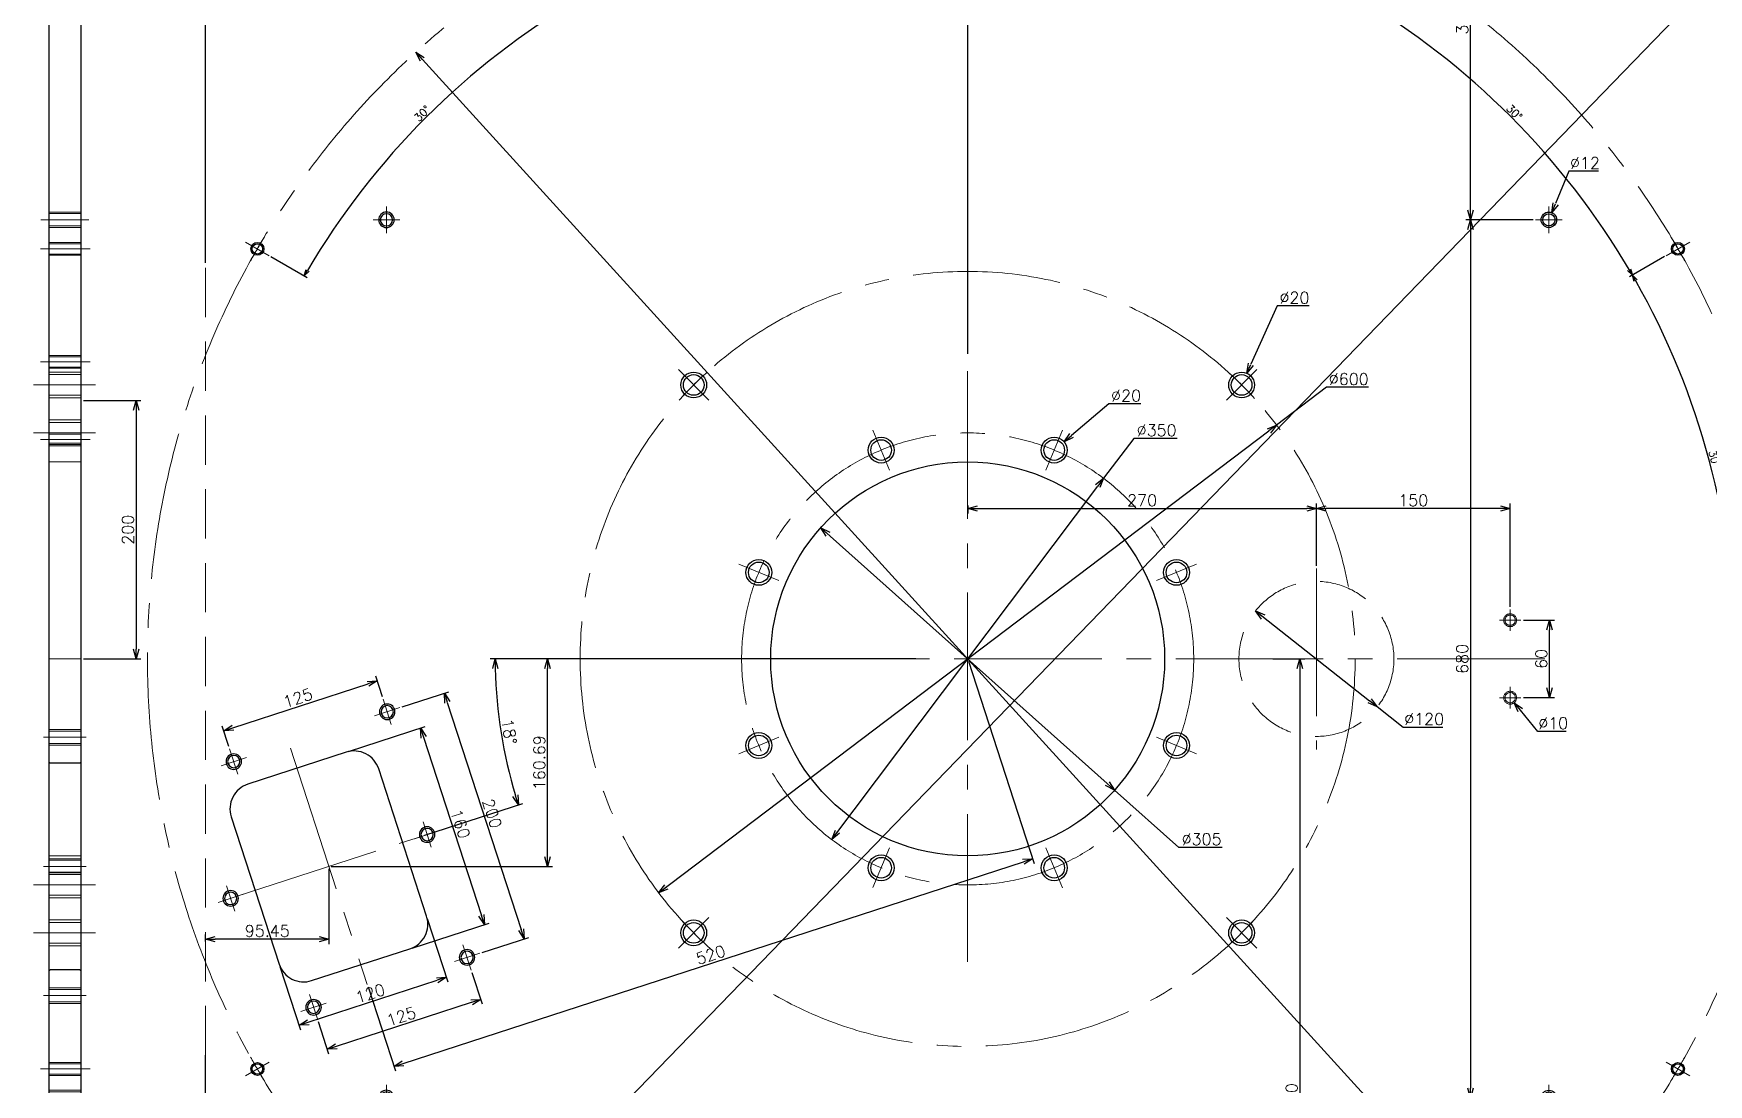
# Model space of a CAD drawing. Header units: millimetres. Extents: x -16130 to 36813, y -8099 to 27484.
# Drawn here: x 34588 to 35885, y 17574 to 18388 of the extents above; entities that cross this region are included whole.
import ezdxf

# ---------------------------------------------------------------- set-up
doc = ezdxf.new("R2010")
doc.units = ezdxf.units.MM
doc.header["$LTSCALE"] = 6
doc.header["$PDMODE"] = 99
doc.header["$PDSIZE"] = 1
doc.linetypes.add('CENTER2', pattern=[28.575, 19.05, -3.175, 3.175, -3.175])
doc.linetypes.add('HIDDEN', pattern=[9.525, 6.35, -3.175])
for name, color, linetype, lineweight in [('04_HIDDEN', 2, 'HIDDEN', 13), ('05_CENTER', 4, 'CENTER2', 13), ('08_DIM', 3, 'Continuous', 13)]:
    doc.layers.add(name, color=color, linetype=linetype, lineweight=lineweight)
doc.layers.add('10_DRAFT', color=8, linetype='Continuous', lineweight=0, plot=False)
doc.styles.add('KSS_TXT', font='txt.shx', dxfattribs={"bigfont": 'extfont2.shx'})
doc.dimstyles.new('KSS_DIM', dxfattribs={"dimtxt": 3, "dimasz": 2.5, "dimexe": 1.25, "dimexo": 0.625, "dimtad": 1, "dimdsep": 46, "dimtxsty": 'KSS_TXT', "dimblk": 'OPEN30', "dimcen": 0, "dimazin": 2, "dimtfac": 0.75, "dimtmove": 0, "dimatfit": 3, "dimldrblk": 'OPEN30', "dimfxl": 1, "dimtolj": 1, "dimarcsym": 0})
doc.dimstyles.new('KSS_DIM$3', dxfattribs={"dimtxt": 3, "dimasz": 2.5, "dimexe": 1.25, "dimexo": 0.625, "dimtad": 1, "dimtih": 1, "dimtoh": 1, "dimdsep": 46, "dimtxsty": 'KSS_TXT', "dimblk": 'OPEN30', "dimcen": 0, "dimazin": 2, "dimtfac": 0.75, "dimtofl": 0, "dimtmove": 0, "dimatfit": 3, "dimldrblk": 'OPEN30', "dimfxl": 1, "dimtolj": 1, "dimarcsym": 0})

# ---------------------------------------------------------------- blocks, each defined once
blk = doc.blocks.new('M12Tz_1_1_1')
at = {"color": 0}
for radius in [6, 4.75]:
    blk.add_circle((0, 0), radius, dxfattribs=at)
at = {"layer": '05_CENTER'}
for p, q in [((10.3, 0), (-10.3, 0)), ((0, -10.3), (0, 10.3))]:
    blk.add_line(p, q, dxfattribs=at)
blk = doc.blocks.new('M10Tz_1_1_1')
at = {"color": 0}
for radius in [5, 4]:
    blk.add_circle((0, 0), radius, dxfattribs=at)
at = {"layer": '05_CENTER'}
for p, q in [((8.3, 0), (-8.3, 0)), ((0, -8.3), (0, 8.3))]:
    blk.add_line(p, q, dxfattribs=at)
blk = doc.blocks.new('A$C20874801_1_1')
at = {"color": 0}
for points in [[(-590, 306.8), (-590, 678), (-588, 680), (588, 680), (590, 678), (590, 590)], [(590, 590), (678, 590), (680, 588), (680, -588), (678, -590), (590, -590)], [(590, -590), (590, -678), (588, -680), (-588, -680), (-590, -678), (-590, -306.8)]]:
    blk.add_lwpolyline(points, dxfattribs=at)
blk.add_lwpolyline([(-507.9, -249.1), (-431.8, -224.4, 0.414214), (-418.9, -199.2), (-456, -85.1, 0.414214), (-481.2, -72.2), (-557.3, -97, 0.414214), (-570.2, -122.2), (-533.1, -236.3, 0.414214)], format="xyb", close=True, dxfattribs=at)
for centre, radius in [((-55.3, 632.6), 5), ((-55.3, 632.6), 4), ((55.3, 632.6), 5), ((55.3, 632.6), 4), ((-317.5, 549.9), 5), ((-317.5, 549.9), 4), ((317.5, 549.9), 5), ((317.5, 549.9), 4), ((-549.9, 317.5), 5), ((-549.9, 317.5), 4), ((549.9, 317.5), 5), ((549.9, 317.5), 4), ((-212.1, 212.1), 10), ((212.1, 212.1), 10), ((-212.1, 212.1), 8), ((212.1, 212.1), 8), ((-67, 161.7), 10), ((-67, 161.7), 8), ((67, 161.7), 10), ((67, 161.7), 8), ((-161.7, 67), 10), ((-161.7, 67), 8), ((161.7, 67), 10), ((161.7, 67), 8), ((635, 0), 5), ((635, 0), 4), ((-161.7, -67), 10), ((-161.7, -67), 8), ((161.7, -67), 10), ((161.7, -67), 8), ((-67, -161.7), 10), ((-67, -161.7), 8), ((67, -161.7), 10), ((67, -161.7), 8), ((-212.1, -212.1), 10), ((-212.1, -212.1), 8), ((212.1, -212.1), 10), ((212.1, -212.1), 8), ((-549.9, -317.5), 5), ((-549.9, -317.5), 4), ((549.9, -317.5), 5), ((549.9, -317.5), 4), ((-317.5, -549.9), 5), ((-317.5, -549.9), 4), ((317.5, -549.9), 5), ((317.5, -549.9), 4), ((-55.3, -632.6), 5), ((-55.3, -632.6), 4), ((55.3, -632.6), 5), ((55.3, -632.6), 4)]:
    blk.add_circle(centre, radius, dxfattribs=at)
blk.add_circle((0, 0), 152.5)
at = {"layer": '04_HIDDEN'}
blk.add_lwpolyline([(-590, -306.8), (-590, 306.8)], dxfattribs=at)
blk.add_circle((270, 0), 60, dxfattribs=at)
at = {"layer": '05_CENTER'}
for p, q in [((-54.4, 622), (-56.3, 643.2)), ((54.4, 622), (56.3, 643.2)), ((-312.2, 540.7), (-322.8, 559.1)), ((312.2, 540.7), (322.8, 559.1)), ((-540.7, 312.2), (-559.1, 322.8)), ((540.7, 312.2), (559.1, 322.8)), ((0, -234.4), (0, 234.4)), ((-200.3, 200.3), (-224, 224)), ((200.3, 200.3), (224, 224)), ((-60.6, 146.2), (-73.4, 177.1)), ((60.6, 146.2), (73.4, 177.1)), ((-146.2, 60.6), (-177.2, 73.4)), ((146.2, 60.6), (177.1, 73.4)), ((270, 70.1), (270, -70.1)), ((446.8, 0), (-234.4, 0)), ((624.4, 0), (645.6, 0)), ((-146.2, -60.6), (-177.2, -73.4)), ((146.2, -60.6), (177.1, -73.4)), ((-524.3, -69.2), (-464.8, -252.2)), ((-567, -184.2), (-422.1, -137.1)), ((-60.6, -146.2), (-73.4, -177.1)), ((60.5, -146.2), (73.4, -177.2)), ((-200.3, -200.3), (-224, -224)), ((200.3, -200.3), (224, -224)), ((-540.7, -312.2), (-559.1, -322.8)), ((540.7, -312.2), (559.1, -322.8)), ((-312.2, -540.7), (-322.8, -559.1)), ((312.2, -540.7), (322.8, -559.1)), ((-54.4, -622), (-56.3, -643.2)), ((54.4, -622), (56.3, -643.2))]:
    blk.add_line(p, q, dxfattribs=at)
blk.add_circle((0, 0), 175, dxfattribs=at)
for centre, radius, start, end in [((0.3, 0), 635, 94.0629, 95.9848), ((-0.3, 0), 635, 84.0152, 85.9371), ((0, 0), 635, 119.0391, 120.9609), ((0, 0), 635, 59.0391, 60.9609), ((0, 0), 635, 149.0391, 150.9609), ((0, 0), 635, 29.0391, 30.9609), ((0, 0), 300, 132.2591, 137.7409), ((0, 0), 300, 42.2591, 47.7409), ((0, 0), 635, 359.0391, 0.9609), ((0, 0), 300, 222.2591, 227.7409), ((0, 0), 300, 312.2591, 317.7409), ((0, 0), 635, 209.0391, 210.9609), ((0, 0), 635, 329.0391, 330.9609), ((0, 0), 635, 239.0391, 240.9609), ((0, 0), 635, 299.0391, 300.9609), ((0.3, 0), 635, 264.0152, 265.9371), ((-0.3, 0), 635, 274.0629, 275.9848)]:
    blk.add_arc(centre, radius, start, end, dxfattribs=at)
at = {"rotation": 180}
blk.add_blockref('M12Tz_1_1_1', (-450, 650), dxfattribs=at)
at = {"xscale": -1}
for p, rotation in [((450, 650), 180), ((650, 450), 180), ((-449.4, -40.9), 17.99942989085299), ((-568.2, -79.5), 17.99942989085299), ((-418.5, -136), 17.99942989085299), ((-570.6, -185.4), 17.99942989085299), ((-387.6, -231.1), 17.99942989085299), ((-506.4, -269.7), 17.99942989085299)]:
    blk.add_blockref('M12Tz_1_1_1', p, dxfattribs=dict(at, rotation=rotation))
for p in [(-450, 340), (-450, -340), (-450, -650)]:
    blk.add_blockref('M12Tz_1_1_1', p, dxfattribs=at)
for p in [(450, 340), (450, -340), (650, -450), (450, -650)]:
    blk.add_blockref('M12Tz_1_1_1', p)
at = {"layer": '04_HIDDEN'}
for p in [(420, 30), (420, -30)]:
    blk.add_blockref('M10Tz_1_1_1', p, dxfattribs=at)
blk = doc.blocks.new('_Open30')
at = {"color": 0, "linetype": 'ByBlock', "lineweight": -2}
for p, q in [((-1, 0.27), (0, 0)), ((0, 0), (-1, -0.27)), ((0, 0), (-1, 0))]:
    blk.add_line(p, q, dxfattribs=at)
blk = doc.blocks.new('*D1840')
at = {"layer": '08_DIM', "color": 0, "lineweight": -2, "transparency": 16777216}
for p, q in [((35271.1, 17903.6), (34941.6, 17903.6)), ((34890.9, 17767), (34966.9, 17791.7))]:
    blk.add_line(p, q, dxfattribs=at)
blk.add_arc((35311.2, 17903.6), 365.8, 181.1748, 196.8247, dxfattribs=at)
at = {"layer": 'Defpoints', "color": 0, "transparency": 16777216}
for p in [(35273, 17903.6), (35311.2, 17903.6), (34947.4, 17865.3), (34889.1, 17766.4), (34744.1, 17719.3)]:
    blk.add_point(p, dxfattribs=at)
at = {"layer": '08_DIM', "color": 0, "lineweight": -2, "transparency": 16777216, "xscale": 7.5, "yscale": 7.5, "zscale": 7.5}
for p, rotation in [((34945.4, 17903.6), 90.58738904245727), ((34963.3, 17790.5), 287.4120408484269)]:
    blk.add_blockref('_Open30', p, dxfattribs=dict(at, rotation=rotation))
at = {"layer": '08_DIM', "color": 0, "transparency": 16777216, "insert": (34956.2, 17847.3), "char_height": 9, "attachment_point": 5, "rotation": 278.9997, "style": 'KSS_TXT'}
blk.add_mtext('\\A1;18%%d', dxfattribs=at)
blk = doc.blocks.new('*D1842')
at = {"layer": '08_DIM', "color": 0, "lineweight": -2, "transparency": 16777216}
for p, q in [((34721.2, 18583.4), (34721.2, 18676)), ((35311.2, 18139.9), (35311.2, 18676)), ((35303.7, 18672.2), (34728.7, 18672.2))]:
    blk.add_line(p, q, dxfattribs=at)
at = {"layer": 'Defpoints', "color": 0, "transparency": 16777216}
for p in [(34721.2, 18672.2), (34721.2, 18581.6), (35311.2, 18138)]:
    blk.add_point(p, dxfattribs=at)
at = {"layer": '08_DIM', "color": 0, "lineweight": -2, "transparency": 16777216, "xscale": 7.5, "yscale": 7.5, "zscale": 7.5, "rotation": 180}
blk.add_blockref('_Open30', (34721.2, 18672.2), dxfattribs=at)
at = {"layer": '08_DIM', "color": 0, "lineweight": -2, "transparency": 16777216, "xscale": 7.5, "yscale": 7.5, "zscale": 7.5}
blk.add_blockref('_Open30', (35311.2, 18672.2), dxfattribs=at)
at = {"layer": '08_DIM', "color": 0, "transparency": 16777216, "insert": (35016.2, 18678.6), "char_height": 9, "attachment_point": 5, "style": 'KSS_TXT'}
blk.add_mtext('\\A1;590', dxfattribs=at)
blk = doc.blocks.new('*D1849')
at = {"layer": '08_DIM', "color": 0, "lineweight": -2, "transparency": 16777216}
for p, q in [((35749, 18553.6), (35696.8, 18553.6)), ((35700.5, 18251.1), (35700.5, 18546.1)), ((35749, 18243.6), (35696.8, 18243.6))]:
    blk.add_line(p, q, dxfattribs=at)
at = {"layer": 'Defpoints', "color": 0, "transparency": 16777216}
for p in [(35700.5, 18553.6), (35750.8, 18553.6), (35750.8, 18243.6)]:
    blk.add_point(p, dxfattribs=at)
at = {"layer": '08_DIM', "color": 0, "lineweight": -2, "transparency": 16777216, "xscale": 7.5, "yscale": 7.5, "zscale": 7.5}
for p, rotation in [((35700.5, 18553.6), 90), ((35700.5, 18243.6), 270)]:
    blk.add_blockref('_Open30', p, dxfattribs=dict(at, rotation=rotation))
at = {"layer": '08_DIM', "color": 0, "transparency": 16777216, "insert": (35694.1, 18398.6), "char_height": 9, "attachment_point": 5, "rotation": 90, "style": 'KSS_TXT'}
blk.add_mtext('\\A1;310', dxfattribs=at)
blk = doc.blocks.new('*D1850')
at = {"layer": '08_DIM', "color": 0, "lineweight": -2, "transparency": 16777216}
for p, q in [((35749, 18243.6), (35696.8, 18243.6)), ((35700.5, 18236.1), (35700.5, 17571.1)), ((35749, 17563.6), (35696.8, 17563.6))]:
    blk.add_line(p, q, dxfattribs=at)
at = {"layer": 'Defpoints', "color": 0, "transparency": 16777216}
for p in [(35750.8, 18243.6), (35700.5, 17563.6), (35750.8, 17563.6)]:
    blk.add_point(p, dxfattribs=at)
at = {"layer": '08_DIM', "color": 0, "lineweight": -2, "transparency": 16777216, "xscale": 7.5, "yscale": 7.5, "zscale": 7.5}
for p, rotation in [((35700.5, 18243.6), 90), ((35700.5, 17563.6), 270)]:
    blk.add_blockref('_Open30', p, dxfattribs=dict(at, rotation=rotation))
at = {"layer": '08_DIM', "color": 0, "transparency": 16777216, "insert": (35694.1, 17903.6), "char_height": 9, "attachment_point": 5, "rotation": 90, "style": 'KSS_TXT'}
blk.add_mtext('\\A1;680', dxfattribs=at)
blk = doc.blocks.new('*D1852')
at = {"layer": '08_DIM', "color": 0, "lineweight": -2, "transparency": 16777216}
for p, q in [((35547.5, 17903.6), (35572.2, 17903.6)), ((35568.4, 17896.1), (35568.4, 17231.1)), ((35547.5, 17223.6), (35572.2, 17223.6))]:
    blk.add_line(p, q, dxfattribs=at)
at = {"layer": 'Defpoints', "color": 0, "transparency": 16777216}
for p in [(35545.6, 17903.6), (35545.6, 17223.6), (35568.4, 17223.6)]:
    blk.add_point(p, dxfattribs=at)
at = {"layer": '08_DIM', "color": 0, "lineweight": -2, "transparency": 16777216, "xscale": 7.5, "yscale": 7.5, "zscale": 7.5}
for p, rotation in [((35568.4, 17903.6), 90), ((35568.4, 17223.6), 270)]:
    blk.add_blockref('_Open30', p, dxfattribs=dict(at, rotation=rotation))
at = {"layer": '08_DIM', "color": 0, "transparency": 16777216, "insert": (35562, 17563.6), "char_height": 9, "attachment_point": 5, "rotation": 90, "style": 'KSS_TXT'}
blk.add_mtext('\\A1;680', dxfattribs=at)
blk = doc.blocks.new('*D1853')
at = {"layer": '08_DIM', "color": 0, "lineweight": -2, "transparency": 16777216}
for p, q in [((35420.5, 18101.1), (35391.5, 18076.5)), ((35445.2, 18101.1), (35420.5, 18101.1))]:
    blk.add_line(p, q, dxfattribs=at)
at = {"layer": 'Defpoints', "color": 0, "transparency": 16777216}
for p in [(35385.8, 18071.7), (35370.5, 18058.8)]:
    blk.add_point(p, dxfattribs=at)
at = {"layer": '08_DIM', "color": 0, "lineweight": -2, "transparency": 16777216, "xscale": 7.5, "yscale": 7.5, "zscale": 7.5, "rotation": 220.2176059521435}
blk.add_blockref('_Open30', (35385.8, 18071.7), dxfattribs=at)
at = {"layer": '08_DIM', "color": 0, "transparency": 16777216, "insert": (35433.8, 18107.4), "char_height": 9, "attachment_point": 5, "style": 'KSS_TXT'}
blk.add_mtext('\\A1;%%C20', dxfattribs=at)
blk = doc.blocks.new('*D1854')
at = {"layer": '08_DIM', "color": 0, "lineweight": -2, "transparency": 16777216}
for p, q in [((35439.7, 18074.2), (35416.4, 18043.4)), ((35473.5, 18074.2), (35439.7, 18074.2)), ((35205.9, 17763.8), (35411.9, 18037.4))]:
    blk.add_line(p, q, dxfattribs=at)
at = {"layer": 'Defpoints', "color": 0, "transparency": 16777216}
for p in [(35416.4, 18043.4), (35205.9, 17763.8)]:
    blk.add_point(p, dxfattribs=at)
at = {"layer": '08_DIM', "color": 0, "lineweight": -2, "transparency": 16777216, "xscale": 7.5, "yscale": 7.5, "zscale": 7.5}
for p, rotation in [((35416.4, 18043.4), 53.01773290053544), ((35205.9, 17763.8), 233.0177329005354)]:
    blk.add_blockref('_Open30', p, dxfattribs=dict(at, rotation=rotation))
at = {"layer": '08_DIM', "color": 0, "transparency": 16777216, "insert": (35457.5, 18080.6), "char_height": 9, "attachment_point": 5, "style": 'KSS_TXT'}
blk.add_mtext('\\A1;%%C350', dxfattribs=at)
blk = doc.blocks.new('*D1855')
at = {"layer": '08_DIM', "color": 0, "lineweight": -2, "transparency": 16777216}
for p, q in [((35197.4, 18005.1), (35419.3, 17807)), ((35474.7, 17757.6), (35424.9, 17802)), ((35508.1, 17757.6), (35474.7, 17757.6))]:
    blk.add_line(p, q, dxfattribs=at)
at = {"layer": 'Defpoints', "color": 0, "transparency": 16777216}
for p in [(35197.4, 18005.1), (35424.9, 17802)]:
    blk.add_point(p, dxfattribs=at)
at = {"layer": '08_DIM', "color": 0, "lineweight": -2, "transparency": 16777216, "xscale": 7.5, "yscale": 7.5, "zscale": 7.5}
for p, rotation in [((35197.4, 18005.1), 138.2409630185747), ((35424.9, 17802), 318.2409630185747)]:
    blk.add_blockref('_Open30', p, dxfattribs=dict(at, rotation=rotation))
at = {"layer": '08_DIM', "color": 0, "transparency": 16777216, "insert": (35492.3, 17764), "char_height": 9, "attachment_point": 5, "style": 'KSS_TXT'}
blk.add_mtext('\\A1;%%C305', dxfattribs=at)
blk = doc.blocks.new('*D1859')
at = {"layer": '08_DIM', "color": 0, "lineweight": -2, "transparency": 16777216}
for p, q in [((35776.7, 18281.2), (35766.3, 18256.1)), ((35799.6, 18281.2), (35776.7, 18281.2))]:
    blk.add_line(p, q, dxfattribs=at)
at = {"layer": 'Defpoints', "color": 0, "transparency": 16777216}
for p in [(35763.5, 18249.1), (35758.9, 18238)]:
    blk.add_point(p, dxfattribs=at)
at = {"layer": '08_DIM', "color": 0, "lineweight": -2, "transparency": 16777216, "xscale": 7.5, "yscale": 7.5, "zscale": 7.5, "rotation": 247.6039533290011}
blk.add_blockref('_Open30', (35763.5, 18249.1), dxfattribs=at)
at = {"layer": '08_DIM', "color": 0, "transparency": 16777216, "insert": (35789.1, 18287.6), "char_height": 9, "attachment_point": 5, "style": 'KSS_TXT'}
blk.add_mtext('\\A1;%%C12', dxfattribs=at)
blk = doc.blocks.new('*D1888')
at = {"layer": '08_DIM', "color": 0, "lineweight": -2, "transparency": 16777216}
for p, q in [((34883.9, 18373.3), (35733.4, 17439.4)), ((35806.6, 17358.9), (35738.5, 17433.8)), ((35846.4, 17358.9), (35806.6, 17358.9))]:
    blk.add_line(p, q, dxfattribs=at)
blk.add_arc((35311.2, 17903.6), 635, 301.256, 312.6292, dxfattribs=at)
at = {"layer": 'Defpoints', "color": 0, "transparency": 16777216}
for p in [(34883.9, 18373.3), (35738.5, 17433.8)]:
    blk.add_point(p, dxfattribs=at)
at = {"layer": '08_DIM', "color": 0, "lineweight": -2, "transparency": 16777216, "xscale": 7.5, "yscale": 7.5, "zscale": 7.5}
for p, rotation in [((34883.9, 18373.3), 132.290869144975), ((35738.5, 17433.8), 312.290869144975)]:
    blk.add_blockref('_Open30', p, dxfattribs=dict(at, rotation=rotation))
at = {"layer": '08_DIM', "color": 0, "transparency": 16777216, "insert": (35827.4, 17365.3), "char_height": 9, "attachment_point": 5, "style": 'KSS_TXT'}
blk.add_mtext('\\A1;%%C1270', dxfattribs=at)
blk = doc.blocks.new('A$C35092195_1_1')
at = {"color": 9}
for p, q in [((1, -80.7), (0, -79.7)), ((24, -80.7), (1, -80.7)), ((25, -79.7), (24, -80.7)), ((1, -240.7), (0, -241.7)), ((24, -240.7), (1, -240.7)), ((25, -241.7), (24, -240.7))]:
    blk.add_line(p, q, dxfattribs=at)
at = {"color": 0}
blk.add_lwpolyline([(25, -680), (25, 680), (0, 680), (0, -680)], close=True, dxfattribs=at)
at = {"layer": '04_HIDDEN'}
for p, q in [((25, 656), (0, 656)), ((25, 654.7), (0, 654.7)), ((25, 645.2), (0, 645.2)), ((25, 644), (0, 644)), ((25, 346), (0, 346)), ((25, 344.8), (0, 344.8)), ((25, 335.3), (0, 335.3)), ((25, 334), (0, 334)), ((0, 222.1), (25, 222.1)), ((0, 220.1), (25, 220.1)), ((25, 204.1), (0, 204.1)), ((25, 202.1), (0, 202.1)), ((25, 185), (0, 185)), ((25, 183), (0, 183)), ((0, 167), (25, 167)), ((0, 165), (25, 165)), ((0, 152.5), (25, 152.5)), ((0, -152.5), (25, -152.5)), ((0, -165), (25, -165)), ((0, -167), (25, -167)), ((25, -183), (0, -183)), ((25, -185), (0, -185)), ((0, -202.1), (25, -202.1)), ((0, -204.1), (25, -204.1)), ((25, -220.1), (0, -220.1)), ((25, -222.1), (0, -222.1)), ((25, -334), (0, -334)), ((25, -335.2), (0, -335.2)), ((25, -344.7), (0, -344.7)), ((25, -346), (0, -346)), ((25, -644), (0, -644)), ((25, -645.2), (0, -645.2)), ((25, -654.7), (0, -654.7)), ((25, -656), (0, -656))]:
    blk.add_line(p, q, dxfattribs=at)
at = {"layer": '04_HIDDEN', "color": 9}
for p, q in [((0, 554.9), (25, 554.9)), ((0, 553.9), (25, 553.9)), ((0, 545.9), (25, 545.9)), ((0, 544.9), (25, 544.9)), ((0, 322.5), (25, 322.5)), ((0, 321.5), (25, 321.5)), ((0, 313.5), (25, 313.5)), ((0, 312.5), (25, 312.5)), ((0, -54.7), (25, -54.7)), ((0, -55.9), (25, -55.9)), ((0, -65.4), (25, -65.4)), ((0, -66.7), (25, -66.7)), ((0, -154.7), (25, -154.7)), ((0, -155.9), (25, -155.9)), ((0, -165.4), (25, -165.4)), ((0, -166.7), (25, -166.7)), ((0, -254.7), (25, -254.7)), ((0, -255.9), (25, -255.9)), ((0, -265.4), (25, -265.4)), ((0, -266.7), (25, -266.7)), ((0, -312.5), (25, -312.5)), ((0, -313.5), (25, -313.5)), ((0, -321.5), (25, -321.5)), ((0, -322.5), (25, -322.5)), ((0, -544.9), (25, -544.9)), ((0, -545.9), (25, -545.9)), ((0, -553.9), (25, -553.9)), ((0, -554.9), (25, -554.9))]:
    blk.add_line(p, q, dxfattribs=at)
at = {"layer": '04_HIDDEN', "color": 252}
for p, q in [((0, 235), (25, 235)), ((0, 234), (25, 234)), ((0, 226), (25, 226)), ((0, 225), (25, 225)), ((0, 175), (25, 175)), ((0, 174), (25, 174)), ((0, 166), (25, 166)), ((0, 165), (25, 165))]:
    blk.add_line(p, q, dxfattribs=at)
at = {"layer": '05_CENTER'}
for p, q in [((31.1, 650), (-6.1, 650)), ((31.1, 340), (-6.1, 340)), ((-11.8, 212.1), (36.1, 212.1)), ((-11.8, 175), (36.1, 175)), ((-11.8, -175), (36.1, -175)), ((-11.8, -212.1), (36.1, -212.1)), ((31.1, -340), (-6.1, -340)), ((31.1, -650), (-6.1, -650))]:
    blk.add_line(p, q, dxfattribs=at)
at = {"layer": '05_CENTER', "color": 9}
for p, q in [((-6.4, 549.9), (32.2, 549.9)), ((-6.4, 317.5), (32.2, 317.5)), ((-4, -60.7), (29, -60.7)), ((-4, -160.7), (29, -160.7)), ((-4, -260.7), (29, -260.7)), ((-6.4, -317.5), (32.2, -317.5)), ((-6.4, -549.9), (32.2, -549.9))]:
    blk.add_line(p, q, dxfattribs=at)
at = {"layer": '05_CENTER', "color": 252}
for p, q in [((-6.4, 230), (32.2, 230)), ((-6.4, 170), (32.2, 170))]:
    blk.add_line(p, q, dxfattribs=at)
at = {"layer": '10_DRAFT'}
for p, q in [((0, 0), (25, 0)), ((0, -160.7), (25, -160.7))]:
    blk.add_line(p, q, dxfattribs=at)
blk = doc.blocks.new('*D1901')
at = {"layer": '08_DIM', "color": 0, "lineweight": -2, "transparency": 16777216}
for p, q in [((35589.1, 18113.9), (35550.4, 18084.6)), ((35621.4, 18113.9), (35589.1, 18113.9)), ((35071.9, 17722.5), (35544.4, 18080.1))]:
    blk.add_line(p, q, dxfattribs=at)
at = {"layer": 'Defpoints', "color": 0, "transparency": 16777216}
for p in [(35550.4, 18084.6), (35071.9, 17722.5)]:
    blk.add_point(p, dxfattribs=at)
at = {"layer": '08_DIM', "color": 0, "lineweight": -2, "transparency": 16777216, "xscale": 7.5, "yscale": 7.5, "zscale": 7.5}
for p, rotation in [((35550.4, 18084.6), 37.11497122995211), ((35071.9, 17722.5), 217.1149712299521)]:
    blk.add_blockref('_Open30', p, dxfattribs=dict(at, rotation=rotation))
at = {"layer": '08_DIM', "color": 0, "transparency": 16777216, "insert": (35606.2, 18120.2), "char_height": 9, "attachment_point": 5, "style": 'KSS_TXT'}
blk.add_mtext('\\A1;%%C600', dxfattribs=at)
blk = doc.blocks.new('*D2040')
at = {"layer": '08_DIM', "color": 0, "lineweight": -2, "transparency": 16777216}
for p, q in [((34816.6, 17741), (34816.6, 17682.8)), ((34721.2, 17684.7), (34721.2, 17690.3)), ((34809.1, 17686.6), (34728.7, 17686.6))]:
    blk.add_line(p, q, dxfattribs=at)
at = {"layer": 'Defpoints', "color": 0, "transparency": 16777216}
for p in [(34816.6, 17742.9), (34721.2, 17686.6), (34721.2, 17682.8)]:
    blk.add_point(p, dxfattribs=at)
at = {"layer": '08_DIM', "color": 0, "lineweight": -2, "transparency": 16777216, "xscale": 7.5, "yscale": 7.5, "zscale": 7.5, "rotation": 180}
blk.add_blockref('_Open30', (34721.2, 17686.6), dxfattribs=at)
at = {"layer": '08_DIM', "color": 0, "lineweight": -2, "transparency": 16777216, "xscale": 7.5, "yscale": 7.5, "zscale": 7.5}
blk.add_blockref('_Open30', (34816.6, 17686.6), dxfattribs=at)
at = {"layer": '08_DIM', "color": 0, "transparency": 16777216, "insert": (34768.9, 17693), "char_height": 9, "attachment_point": 5, "style": 'KSS_TXT'}
blk.add_mtext('\\A1;95.45', dxfattribs=at)
blk = doc.blocks.new('*D2161')
at = {"layer": '08_DIM', "color": 0, "lineweight": -2, "transparency": 16777216}
for p, q in [((35104.8, 17903.6), (34982.2, 17903.6)), ((34985.9, 17750.4), (34985.9, 17896.1)), ((34818.5, 17742.9), (34989.7, 17742.9))]:
    blk.add_line(p, q, dxfattribs=at)
at = {"layer": 'Defpoints', "color": 0, "transparency": 16777216}
for p in [(34985.9, 17903.6), (35106.7, 17903.6), (34816.6, 17742.9)]:
    blk.add_point(p, dxfattribs=at)
at = {"layer": '08_DIM', "color": 0, "lineweight": -2, "transparency": 16777216, "xscale": 7.5, "yscale": 7.5, "zscale": 7.5}
for p, rotation in [((34985.9, 17903.6), 90), ((34985.9, 17742.9), 270)]:
    blk.add_blockref('_Open30', p, dxfattribs=dict(at, rotation=rotation))
at = {"layer": '08_DIM', "color": 0, "transparency": 16777216, "insert": (34979.5, 17823.2), "char_height": 9, "attachment_point": 5, "rotation": 90, "style": 'KSS_TXT'}
blk.add_mtext('\\A1;160.69', dxfattribs=at)
blk = doc.blocks.new('*D2490')
at = {"layer": '08_DIM', "color": 0, "lineweight": -2, "transparency": 16777216}
for p, q in [((35550.8, 18176.9), (35530.5, 18131.7)), ((35575.6, 18176.9), (35550.8, 18176.9))]:
    blk.add_line(p, q, dxfattribs=at)
at = {"layer": 'Defpoints', "color": 0, "transparency": 16777216}
for p in [(35527.4, 18124.8), (35519.2, 18106.6)]:
    blk.add_point(p, dxfattribs=at)
at = {"layer": '08_DIM', "color": 0, "lineweight": -2, "transparency": 16777216, "xscale": 7.5, "yscale": 7.5, "zscale": 7.5, "rotation": 245.7583120072424}
blk.add_blockref('_Open30', (35527.4, 18124.8), dxfattribs=at)
at = {"layer": '08_DIM', "color": 0, "transparency": 16777216, "insert": (35564.2, 18183.2), "char_height": 9, "attachment_point": 5, "style": 'KSS_TXT'}
blk.add_mtext('\\A1;%%C20', dxfattribs=at)
blk = doc.blocks.new('*D2585')
at = {"layer": '08_DIM', "color": 0, "lineweight": -2, "transparency": 16777216}
for p, q in [((35311.2, 18022.4), (35311.2, 18016.3)), ((35318.7, 18020), (35573.7, 18020)), ((35581.2, 17975.6), (35581.2, 18023.8))]:
    blk.add_line(p, q, dxfattribs=at)
at = {"layer": 'Defpoints', "color": 0, "transparency": 16777216}
for p in [(35311.2, 18024.2), (35581.2, 18020), (35581.2, 17973.7)]:
    blk.add_point(p, dxfattribs=at)
at = {"layer": '08_DIM', "color": 0, "lineweight": -2, "transparency": 16777216, "xscale": 7.5, "yscale": 7.5, "zscale": 7.5, "rotation": 180}
blk.add_blockref('_Open30', (35311.2, 18020), dxfattribs=at)
at = {"layer": '08_DIM', "color": 0, "lineweight": -2, "transparency": 16777216, "xscale": 7.5, "yscale": 7.5, "zscale": 7.5}
blk.add_blockref('_Open30', (35581.2, 18020), dxfattribs=at)
at = {"layer": '08_DIM', "color": 0, "transparency": 16777216, "insert": (35446.2, 18026.4), "char_height": 9, "attachment_point": 5, "style": 'KSS_TXT'}
blk.add_mtext('\\A1;270', dxfattribs=at)
blk = doc.blocks.new('*D2737')
at = {"layer": '08_DIM', "color": 0, "lineweight": -2, "transparency": 16777216}
for p, q in [((35850.8, 18215.1), (35823.7, 18199.5)), ((35934.3, 17903.6), (35903, 17903.6))]:
    blk.add_line(p, q, dxfattribs=at)
blk.add_arc((35311.2, 17903.6), 594.3, 0.4821, 29.5179, dxfattribs=at)
at = {"layer": 'Defpoints', "color": 0, "transparency": 16777216}
for p in [(35870.3, 18226.4), (35851.9, 18215.7), (35896.4, 18006.8), (35935.5, 17903.6), (35956.8, 17903.6)]:
    blk.add_point(p, dxfattribs=at)
at = {"layer": '08_DIM', "color": 0, "lineweight": -2, "transparency": 16777216, "xscale": 5, "yscale": 5, "zscale": 5}
for p, rotation in [((35825.8, 18200.7), 119.7589720907716), ((35905.5, 17903.6), 270.2410279092338)]:
    blk.add_blockref('_Open30', p, dxfattribs=dict(at, rotation=rotation))
at = {"layer": '08_DIM', "color": 0, "transparency": 16777216, "insert": (35889.3, 18058.5), "char_height": 6, "attachment_point": 5, "rotation": 285, "style": 'KSS_TXT'}
blk.add_mtext('\\A1;30%%d', dxfattribs=at)
blk = doc.blocks.new('*D2738')
at = {"layer": '08_DIM', "color": 0, "lineweight": -2, "transparency": 16777216}
for p, q in [((35622.7, 18443.2), (35607, 18416)), ((35850.8, 18215.1), (35823.6, 18199.4))]:
    blk.add_line(p, q, dxfattribs=at)
blk.add_arc((35311.2, 17903.6), 594.2, 30.4821, 59.5179, dxfattribs=at)
at = {"layer": 'Defpoints', "color": 0, "transparency": 16777216}
for p in [(35634, 18462.7), (35623.3, 18444.3), (35766.4, 18285.5), (35870.3, 18226.4), (35851.9, 18215.7)]:
    blk.add_point(p, dxfattribs=at)
at = {"layer": '08_DIM', "color": 0, "lineweight": -2, "transparency": 16777216, "xscale": 5, "yscale": 5, "zscale": 5}
for p, rotation in [((35608.3, 18418.2), 149.7589427219931), ((35825.8, 18200.7), 300.2410572780066)]:
    blk.add_blockref('_Open30', p, dxfattribs=dict(at, rotation=rotation))
at = {"layer": '08_DIM', "color": 0, "transparency": 16777216, "insert": (35734.4, 18326.7), "char_height": 6, "attachment_point": 5, "rotation": 315, "style": 'KSS_TXT'}
blk.add_mtext('\\A1;30%%d', dxfattribs=at)
blk = doc.blocks.new('*D2742')
at = {"layer": '08_DIM', "color": 0, "lineweight": -2, "transparency": 16777216}
for p, q in [((34999.6, 18443.2), (35015.9, 18414.9)), ((34771.6, 18215.1), (34799.8, 18198.8))]:
    blk.add_line(p, q, dxfattribs=at)
blk.add_arc((35311.2, 17903.6), 593, 120.4831, 149.5169, dxfattribs=at)
at = {"layer": 'Defpoints', "color": 0, "transparency": 16777216}
for p in [(34988.3, 18462.7), (34999, 18444.3), (34930, 18357.8), (34752, 18226.4), (34770.5, 18215.7)]:
    blk.add_point(p, dxfattribs=at)
at = {"layer": '08_DIM', "color": 0, "lineweight": -2, "transparency": 16777216, "xscale": 5, "yscale": 5, "zscale": 5}
for p, rotation in [((35014.7, 18417.1), 30.24155969509991), ((34797.6, 18200.1), 239.7584403049191)]:
    blk.add_blockref('_Open30', p, dxfattribs=dict(at, rotation=rotation))
at = {"layer": '08_DIM', "color": 0, "transparency": 16777216, "insert": (34888.9, 18325.9), "char_height": 6, "attachment_point": 5, "rotation": 45, "style": 'KSS_TXT'}
blk.add_mtext('\\A1;30%%d', dxfattribs=at)
blk = doc.blocks.new('*D2888')
at = {"layer": '08_DIM', "color": 0, "lineweight": -2, "transparency": 16777216}
for p, q in [((34927.4, 17660.9), (34935.3, 17636.5)), ((34822.4, 17603.7), (34927, 17637.7)), ((34808.3, 17622.9), (34816.4, 17597.9))]:
    blk.add_line(p, q, dxfattribs=at)
at = {"layer": 'Defpoints', "color": 0, "transparency": 16777216}
for p in [(34926.8, 17662.7), (34934.2, 17640), (34807.7, 17624.6)]:
    blk.add_point(p, dxfattribs=at)
at = {"layer": '08_DIM', "color": 0, "lineweight": -2, "transparency": 16777216, "xscale": 7.5, "yscale": 7.5, "zscale": 7.5}
for p, rotation in [((34934.2, 17640), 17.99971494378213), ((34815.3, 17601.4), 197.9997149437821)]:
    blk.add_blockref('_Open30', p, dxfattribs=dict(at, rotation=rotation))
at = {"layer": '08_DIM', "color": 0, "transparency": 16777216, "insert": (34872.7, 17626.8), "char_height": 9, "attachment_point": 5, "rotation": 17.9997, "style": 'KSS_TXT'}
blk.add_mtext('\\A1;125', dxfattribs=at)
blk = doc.blocks.new('*D2889')
at = {"layer": '08_DIM', "color": 0, "lineweight": -2, "transparency": 16777216}
for p, q in [((35311.8, 17901.8), (35362.6, 17745.2)), ((34874, 17590.4), (35354.3, 17746.5)), ((34846.9, 17649.6), (34868.1, 17584.6))]:
    blk.add_line(p, q, dxfattribs=at)
at = {"layer": 'Defpoints', "color": 0, "transparency": 16777216}
for p in [(35311.2, 17903.6), (35361.5, 17748.8), (34846.4, 17651.4)]:
    blk.add_point(p, dxfattribs=at)
at = {"layer": '08_DIM', "color": 0, "lineweight": -2, "transparency": 16777216, "xscale": 7.5, "yscale": 7.5, "zscale": 7.5}
for p, rotation in [((35361.5, 17748.8), 17.9997149437822), ((34866.9, 17588.1), 197.9997149437822)]:
    blk.add_blockref('_Open30', p, dxfattribs=dict(at, rotation=rotation))
at = {"layer": '08_DIM', "color": 0, "transparency": 16777216, "insert": (35112.2, 17674.5), "char_height": 9, "attachment_point": 5, "rotation": 17.9997, "style": 'KSS_TXT'}
blk.add_mtext('\\A1;520', dxfattribs=at)
blk = doc.blocks.new('*D2890')
at = {"layer": '08_DIM', "color": 0, "lineweight": -2, "transparency": 16777216}
for p, q in [((34831.7, 17831.9), (34891.2, 17851.2)), ((34889.9, 17842.9), (34934.7, 17705)), ((34881.2, 17679.7), (34940.6, 17699))]:
    blk.add_line(p, q, dxfattribs=at)
at = {"layer": 'Defpoints', "color": 0, "transparency": 16777216}
for p in [(34829.9, 17831.3), (34937, 17697.9), (34879.4, 17679.2)]:
    blk.add_point(p, dxfattribs=at)
at = {"layer": '08_DIM', "color": 0, "lineweight": -2, "transparency": 16777216, "xscale": 7.5, "yscale": 7.5, "zscale": 7.5}
for p, rotation in [((34887.6, 17850.1), 107.9994298908853), ((34937, 17697.9), 287.9994298908853)]:
    blk.add_blockref('_Open30', p, dxfattribs=dict(at, rotation=rotation))
at = {"layer": '08_DIM', "color": 0, "transparency": 16777216, "insert": (34918.4, 17775.9), "char_height": 9, "attachment_point": 5, "rotation": 287.9994, "style": 'KSS_TXT'}
blk.add_mtext('\\A1;160', dxfattribs=at)
blk = doc.blocks.new('*D2900')
at = {"layer": '08_DIM', "color": 0, "lineweight": -2, "transparency": 16777216}
for p, q in [((34892.8, 17702.6), (34908.7, 17653.5)), ((34778.7, 17665.5), (34794.6, 17616.4)), ((34800.6, 17622.3), (34900.5, 17654.8))]:
    blk.add_line(p, q, dxfattribs=at)
at = {"layer": 'Defpoints', "color": 0, "transparency": 16777216}
for p in [(34892.2, 17704.4), (34778.1, 17667.3), (34907.6, 17657.1)]:
    blk.add_point(p, dxfattribs=at)
at = {"layer": '08_DIM', "color": 0, "lineweight": -2, "transparency": 16777216, "xscale": 7.5, "yscale": 7.5, "zscale": 7.5}
for p, rotation in [((34907.6, 17657.1), 17.99971494378212), ((34793.5, 17620), 197.9997149437821)]:
    blk.add_blockref('_Open30', p, dxfattribs=dict(at, rotation=rotation))
at = {"layer": '08_DIM', "color": 0, "transparency": 16777216, "insert": (34848.6, 17644.6), "char_height": 9, "attachment_point": 5, "rotation": 17.9997, "style": 'KSS_TXT'}
blk.add_mtext('\\A1;120', dxfattribs=at)
blk = doc.blocks.new('*D2901')
at = {"layer": '08_DIM', "color": 0, "lineweight": -2, "transparency": 16777216}
for p, q in [((34873.4, 17866.5), (34909.6, 17878.2)), ((34908.3, 17869.9), (34965.5, 17694)), ((34935.2, 17676.3), (34971.4, 17688))]:
    blk.add_line(p, q, dxfattribs=at)
at = {"layer": 'Defpoints', "color": 0, "transparency": 16777216}
for p in [(34871.6, 17865.9), (34967.8, 17686.9), (34933.4, 17675.7)]:
    blk.add_point(p, dxfattribs=at)
at = {"layer": '08_DIM', "color": 0, "lineweight": -2, "transparency": 16777216, "xscale": 7.5, "yscale": 7.5, "zscale": 7.5}
for p, rotation in [((34906, 17877.1), 107.9994298908861), ((34967.8, 17686.9), 287.9994298908861)]:
    blk.add_blockref('_Open30', p, dxfattribs=dict(at, rotation=rotation))
at = {"layer": '08_DIM', "color": 0, "transparency": 16777216, "insert": (34943, 17783.9), "char_height": 9, "attachment_point": 5, "rotation": 287.9994, "style": 'KSS_TXT'}
blk.add_mtext('\\A1;200', dxfattribs=at)
blk = doc.blocks.new('*D2902')
at = {"layer": '08_DIM', "color": 0, "lineweight": -2, "transparency": 16777216}
for p, q in [((34742.3, 17850.3), (34846.9, 17884.3)), ((34858, 17874.3), (34852.9, 17890.2)), ((34739.2, 17835.7), (34734, 17851.6))]:
    blk.add_line(p, q, dxfattribs=at)
at = {"layer": 'Defpoints', "color": 0, "transparency": 16777216}
for p in [(34854, 17886.6), (34858.6, 17872.5), (34739.7, 17833.9)]:
    blk.add_point(p, dxfattribs=at)
at = {"layer": '08_DIM', "color": 0, "lineweight": -2, "transparency": 16777216, "xscale": 7.5, "yscale": 7.5, "zscale": 7.5}
for p, rotation in [((34854, 17886.6), 17.99971494378172), ((34735.2, 17848), 197.9997149437817)]:
    blk.add_blockref('_Open30', p, dxfattribs=dict(at, rotation=rotation))
at = {"layer": '08_DIM', "color": 0, "transparency": 16777216, "insert": (34792.6, 17873.4), "char_height": 9, "attachment_point": 5, "rotation": 17.9997, "style": 'KSS_TXT'}
blk.add_mtext('\\A1;125', dxfattribs=at)
blk = doc.blocks.new('*D3357')
at = {"layer": '08_DIM', "color": 0, "lineweight": -2, "transparency": 16777216}
for p, q in [((35534.1, 17940.7), (35622.4, 17871)), ((35648.3, 17850.6), (35628.3, 17866.4)), ((35679, 17850.6), (35648.3, 17850.6))]:
    blk.add_line(p, q, dxfattribs=at)
at = {"layer": 'Defpoints', "color": 0, "transparency": 16777216}
for p in [(35534.1, 17940.7), (35628.3, 17866.4)]:
    blk.add_point(p, dxfattribs=at)
at = {"layer": '08_DIM', "color": 0, "lineweight": -2, "transparency": 16777216, "xscale": 7.5, "yscale": 7.5, "zscale": 7.5}
for p, rotation in [((35534.1, 17940.7), 141.72084259159), ((35628.3, 17866.4), 321.7208425915899)]:
    blk.add_blockref('_Open30', p, dxfattribs=dict(at, rotation=rotation))
at = {"layer": '08_DIM', "color": 0, "transparency": 16777216, "insert": (35664.6, 17857), "char_height": 9, "attachment_point": 5, "style": 'KSS_TXT'}
blk.add_mtext('\\A1;%%C120', dxfattribs=at)
blk = doc.blocks.new('*D3358')
at = {"layer": '08_DIM', "color": 0, "lineweight": -2, "transparency": 16777216}
for p, q in [((35752.7, 17847.4), (35739.1, 17863.9)), ((35774.5, 17847.4), (35752.7, 17847.4))]:
    blk.add_line(p, q, dxfattribs=at)
at = {"layer": 'Defpoints', "color": 0, "transparency": 16777216}
for p in [(35728, 17877.4), (35734.3, 17869.7)]:
    blk.add_point(p, dxfattribs=at)
at = {"layer": '08_DIM', "color": 0, "lineweight": -2, "transparency": 16777216, "xscale": 7.5, "yscale": 7.5, "zscale": 7.5, "rotation": 129.4252224144148}
blk.add_blockref('_Open30', (35734.3, 17869.7), dxfattribs=at)
at = {"layer": '08_DIM', "color": 0, "transparency": 16777216, "insert": (35764.5, 17853.8), "char_height": 9, "attachment_point": 5, "style": 'KSS_TXT'}
blk.add_mtext('\\A1;%%C10', dxfattribs=at)
blk = doc.blocks.new('*D3359')
at = {"layer": '08_DIM', "color": 0, "lineweight": -2, "transparency": 16777216}
for p, q in [((35581.2, 17975.6), (35581.2, 18023.8)), ((35723.7, 18020), (35588.7, 18020)), ((35731.2, 17943.8), (35731.2, 18023.8))]:
    blk.add_line(p, q, dxfattribs=at)
at = {"layer": 'Defpoints', "color": 0, "transparency": 16777216}
for p in [(35581.2, 18020), (35581.2, 17973.7), (35731.2, 17941.9)]:
    blk.add_point(p, dxfattribs=at)
at = {"layer": '08_DIM', "color": 0, "lineweight": -2, "transparency": 16777216, "xscale": 7.5, "yscale": 7.5, "zscale": 7.5, "rotation": 180}
blk.add_blockref('_Open30', (35581.2, 18020), dxfattribs=at)
at = {"layer": '08_DIM', "color": 0, "lineweight": -2, "transparency": 16777216, "xscale": 7.5, "yscale": 7.5, "zscale": 7.5}
blk.add_blockref('_Open30', (35731.2, 18020), dxfattribs=at)
at = {"layer": '08_DIM', "color": 0, "transparency": 16777216, "insert": (35656.2, 18026.4), "char_height": 9, "attachment_point": 5, "style": 'KSS_TXT'}
blk.add_mtext('\\A1;150', dxfattribs=at)
blk = doc.blocks.new('*D3360')
at = {"layer": '08_DIM', "color": 0, "lineweight": -2, "transparency": 16777216}
for p, q in [((35741.4, 17933.6), (35765.4, 17933.6)), ((35761.6, 17881.1), (35761.6, 17926.1)), ((35741.4, 17873.6), (35765.4, 17873.6))]:
    blk.add_line(p, q, dxfattribs=at)
at = {"layer": 'Defpoints', "color": 0, "transparency": 16777216}
for p in [(35739.5, 17933.6), (35761.6, 17933.6), (35739.5, 17873.6)]:
    blk.add_point(p, dxfattribs=at)
at = {"layer": '08_DIM', "color": 0, "lineweight": -2, "transparency": 16777216, "xscale": 7.5, "yscale": 7.5, "zscale": 7.5}
for p, rotation in [((35761.6, 17933.6), 90), ((35761.6, 17873.6), 270)]:
    blk.add_blockref('_Open30', p, dxfattribs=dict(at, rotation=rotation))
at = {"layer": '08_DIM', "color": 0, "transparency": 16777216, "insert": (35755.3, 17903.6), "char_height": 9, "attachment_point": 5, "rotation": 90, "style": 'KSS_TXT'}
blk.add_mtext('\\A1;60', dxfattribs=at)
blk = doc.blocks.new('*D3365')
at = {"layer": '08_DIM', "color": 0, "lineweight": -2, "transparency": 16777216}
for p, q in [((34626.6, 18103.6), (34671.1, 18103.6)), ((34667.4, 18096.1), (34667.4, 17911.1)), ((34626.6, 17903.6), (34671.1, 17903.6))]:
    blk.add_line(p, q, dxfattribs=at)
at = {"layer": 'Defpoints', "color": 0, "transparency": 16777216}
for p in [(34624.7, 18103.6), (34624.7, 17903.6), (34667.4, 17903.6)]:
    blk.add_point(p, dxfattribs=at)
at = {"layer": '08_DIM', "color": 0, "lineweight": -2, "transparency": 16777216, "xscale": 7.5, "yscale": 7.5, "zscale": 7.5}
for p, rotation in [((34667.4, 18103.6), 90), ((34667.4, 17903.6), 270)]:
    blk.add_blockref('_Open30', p, dxfattribs=dict(at, rotation=rotation))
at = {"layer": '08_DIM', "color": 0, "transparency": 16777216, "insert": (34661, 18003.6), "char_height": 9, "attachment_point": 5, "rotation": 90, "style": 'KSS_TXT'}
blk.add_mtext('\\A1;200', dxfattribs=at)

msp = doc.modelspace()

# ---------------------------------------------------------------- linework, layer by layer
at = {"color": 2}
msp.add_line((36113.85398, 18662.63287), (34616.81445, 17117.20826), dxfattribs=at)
at = {"layer": '05_CENTER'}
for radius in [635, 300]:
    msp.add_circle((35311.17292, 17903.57052), radius, dxfattribs=at)

# ---------------------------------------------------------------- block references
for name, p in [('A$C35092195_1_1', (34599.71846, 17903.57052)), ('A$C20874801_1_1', (35311.17292, 17903.57052))]:
    msp.add_blockref(name, p)

# ---------------------------------------------------------------- dimensions: what is measured, and where the dimension line sits
at = {"layer": '08_DIM'}
dim = msp.add_linear_dim(base=(34721.17292, 18672.21313), p1=(35311.17292, 18138.01155), p2=(34721.17292, 18581.57052), dimstyle='KSS_DIM', override={"dimscale": 3}, dxfattribs=at)
dim.commit()
dim.dimension.update_dxf_attribs({"geometry": '*D1842', "text_midpoint": (35016.17292, 18678.59438)})
for base, p1, p2, angle, picture, middle in [((35700.51464, 18553.57052), (35750.84083, 18243.57052), (35750.84083, 18553.57052), 90, '*D1849', (35694.13964, 18398.57052)), ((35700.51464, 17563.57052), (35750.84083, 18243.57052), (35750.84083, 17563.57052), 90, '*D1850', (35694.13964, 17903.57052)), ((34985.91466, 17903.57052), (34816.62294, 17742.88149), (35106.71507, 17903.57052), 90, '*D2161', (34979.53966, 17823.22601)), ((35361.45526, 17748.81477), (34846.35928, 17651.36135), (35311.17292, 17903.57052), 17.99971494, '*D2889', (35112.20805, 17674.54045)), ((35568.42412, 17223.57052), (35545.61395, 17903.57052), (35545.61395, 17223.57052), 90, '*D1852', (35562.04912, 17563.57052)), ((34854.03386, 17886.63376), (34739.7324, 17833.90874), (34858.61485, 17872.53468), 17.99971494, '*D2902', (34792.62085, 17873.38943)), ((34967.81404, 17686.85891), (34871.63398, 17865.90094), (34933.43549, 17675.68902), 287.99942989, '*D2901', (34942.97629, 17783.93479)), ((34937.03424, 17697.88746), (34829.94443, 17831.32689), (34879.38576, 17679.15697), 287.99942989, '*D2890', (34918.37658, 17775.94234)), ((34907.58429, 17657.0946), (34778.10041, 17667.27766), (34892.22756, 17704.35856), 17.99971494, '*D2900', (34848.55085, 17644.61686))]:
    dim = msp.add_linear_dim(base=base, p1=p1, p2=p2, angle=angle, dimstyle='KSS_DIM', override={"dimscale": 3}, dxfattribs=at)
    dim.commit()
    dim.dimension.update_dxf_attribs({"geometry": picture, "text_midpoint": middle})
for base, line1, line2, override, picture, middle in [((34930.01324, 18357.81894), ((34770.4698, 18215.74562), (34752.02378, 18226.39543)), ((34998.99783, 18444.27365), (34988.34801, 18462.71966)), {"dimscale": 2}, '*D2742', (34888.86811, 18325.87533)), ((35766.36809, 18285.52462), ((35623.34801, 18444.27365), (35633.99783, 18462.71966)), ((35851.87604, 18215.74562), (35870.32206, 18226.39543)), {"dimscale": 2}, '*D2738', (35734.35164, 18326.74924)), ((35896.43185, 18006.76746), ((35851.87604, 18215.74562), (35870.32206, 18226.39543)), ((35935.52311, 17903.57052), (35956.82273, 17903.57052)), {"dimscale": 2}, '*D2737', (35889.31574, 18058.48342)), ((34947.40016, 17865.33592), ((34889.12267, 17766.43728), (34744.12439, 17719.32608)), ((35311.17292, 17903.57052), (35272.98004, 17903.57052)), {"dimscale": 3}, '*D1840', (34956.19619, 17847.34689))]:
    dim = msp.add_angular_dim_2l(base=base, line1=line1, line2=line2, dimstyle='KSS_DIM', override=override, dxfattribs=at)
    dim.commit()
    dim.dimension.update_dxf_attribs({"geometry": picture, "text_midpoint": middle})
for p1, p2, override, picture, middle in [((34883.88483, 18373.30437), (35738.46101, 17433.83668), {"dimscale": 3, "dimpost": '%%C<>', "dimtix": 1, "dimatfit": 2}, '*D1888', (35827.43704, 17358.90195)), ((35758.88688, 18238.02309), (35763.45896, 18249.11796), {"dimscale": 3, "dimpost": '%%C<>'}, '*D1859', (35789.06942, 18281.23588)), ((35519.19909, 18106.58434), (35527.41082, 18124.82077), {"dimscale": 3, "dimpost": '%%C<>'}, '*D2490', (35564.15829, 18176.86464)), ((35071.94503, 17722.54561), (35550.40081, 18084.59543), {"dimscale": 3, "dimpost": '%%C<>', "dimtix": 1, "dimatfit": 2}, '*D1901', (35606.17727, 18113.86683)), ((35370.50745, 18058.78604), (35385.7794, 18071.69989), {"dimscale": 3, "dimpost": '%%C<>'}, '*D1853', (35433.80305, 18101.05137)), ((35205.89855, 17763.77672), (35416.44729, 18043.36432), {"dimscale": 3, "dimpost": '%%C<>', "dimtix": 1, "dimatfit": 2}, '*D1854', (35457.49918, 18074.1824)), ((35197.41519, 18005.13542), (35424.93065, 17802.00562), {"dimscale": 3, "dimpost": '%%C<>', "dimtix": 1, "dimatfit": 2}, '*D1855', (35492.30464, 17757.58886))]:
    dim = msp.add_diameter_dim_2p(p1=p1, p2=p2, dimstyle='KSS_DIM$3', override=override, dxfattribs=at)
    dim.commit()
    dim.dimension.update_dxf_attribs({"geometry": picture, "text_midpoint": middle, "dimtype": 163})
at = {"layer": '08_DIM', "color": 1}
for base, p1, p2, angle, picture, middle in [((34667.3775, 17903.57052), (34624.71846, 18103.57052), (34624.71846, 17903.57052), 90, '*D3365', (34661.0025, 18003.57052)), ((35581.17292, 18020.02824), (35311.17292, 18024.24105), (35581.17292, 17973.70407), 180, '*D2585', (35446.17292, 18026.40324)), ((35761.63975, 17933.57052), (35739.51397, 17873.57052), (35739.51397, 17933.57052), 270, '*D3360', (35755.26475, 17903.57052)), ((34934.15201, 17640.04773), (34807.72296, 17624.64824), (34926.80175, 17662.66989), 17.99971494, '*D2888', (34872.739, 17626.8034))]:
    dim = msp.add_linear_dim(base=base, p1=p1, p2=p2, angle=angle, dimstyle='KSS_DIM', override={"dimscale": 3}, dxfattribs=at)
    dim.commit()
    dim.dimension.update_dxf_attribs({"geometry": picture, "text_midpoint": middle})
for base, p1, p2, picture, middle in [((35581.17292, 18020.02824), (35731.17292, 17941.91157), (35581.17292, 17973.70407), '*D3359', (35656.17292, 18026.40949)), ((34721.17292, 17686.56342), (34816.62294, 17742.88149), (34721.17292, 17682.81342), '*D2040', (34768.89793, 17692.95092))]:
    dim = msp.add_linear_dim(base=base, p1=p1, p2=p2, dimstyle='KSS_DIM', override={"dimscale": 3}, dxfattribs=at)
    dim.commit()
    dim.dimension.update_dxf_attribs({"geometry": picture, "text_midpoint": middle})
for p1, p2, override, picture, middle in [((35534.07281, 17940.74013), (35628.27303, 17866.40091), {"dimscale": 3, "dimpost": '%%C<>', "dimtix": 1, "dimatfit": 2}, '*D3357', (35664.60273, 17850.60409)), ((35727.99757, 17877.43279), (35734.34827, 17869.70825), {"dimscale": 3, "dimpost": '%%C<>'}, '*D3358', (35764.51288, 17847.38608))]:
    dim = msp.add_diameter_dim_2p(p1=p1, p2=p2, dimstyle='KSS_DIM$3', override=override, dxfattribs=at)
    dim.commit()
    dim.dimension.update_dxf_attribs({"geometry": picture, "text_midpoint": middle, "dimtype": 163})

doc.saveas('drawing.dxf')
